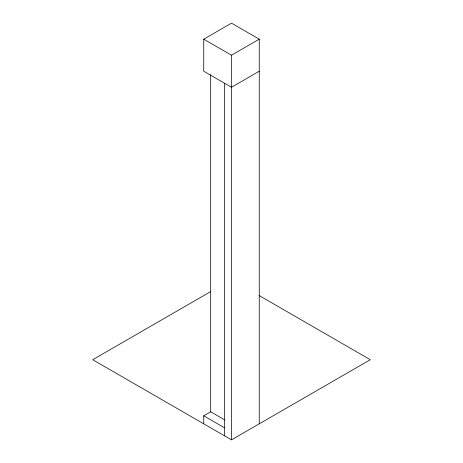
<?xml version="1.0" encoding="UTF-8"?>
<svg xmlns="http://www.w3.org/2000/svg" width="463" height="463" viewBox="0 0 463 463"><rect width="100%" height="100%" fill="white"/><g stroke="black" fill="none" stroke-linecap="round" stroke-linejoin="round"><path stroke-width="0.69" d="M259.257 71.233L231.5 87.258L203.743 71.233L203.743 39.176L231.5 23.15L259.257 39.176L259.257 423.824M203.743 39.176L231.5 55.201L259.257 39.176M210.868 291.493L92.704 359.716L231.5 439.85L370.296 359.716L259.008 295.463M203.743 423.824L203.743 415.809L210.682 411.804L224.763 419.935M203.743 415.809L224.561 427.829M231.5 55.201L231.5 439.85M224.561 83.253L224.561 435.845M210.682 74.45L210.682 411.804"/></g></svg>
